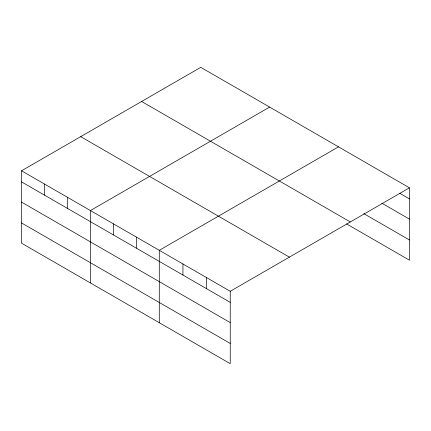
<?xml version="1.0" encoding="UTF-8"?>
<svg xmlns="http://www.w3.org/2000/svg" width="431" height="431" viewBox="0 0 431 431"><rect width="100%" height="100%" fill="white"/><g stroke="black" fill="none" stroke-linecap="round" stroke-linejoin="round"><path stroke-width="0.65" d="M21.55 170.795L230.235 291.281L230.235 363.672L21.55 243.186L21.55 170.795L200.765 67.328L409.45 187.814L409.45 260.205L346.572 223.904M269.628 107.087L90.418 210.554L90.418 282.946M338.497 146.847L159.281 250.314L159.281 322.706M230.235 291.281L409.45 187.814M399.645 193.233L409.45 198.896M381.758 203.141L409.45 219.131M363.877 213.663L409.45 239.975M141.621 101.474L350.311 221.954M80.689 136.649L289.379 257.135M21.55 181.882L230.235 302.363M21.55 202.112L230.235 322.598M21.55 222.956L230.235 343.442M206.584 277.623L206.584 288.711M182.933 263.971L182.933 275.053M136.325 237.061L136.325 248.148M113.375 223.808L113.375 234.895M67.462 197.301L67.462 208.388M44.506 184.048L44.506 195.135"/></g></svg>
